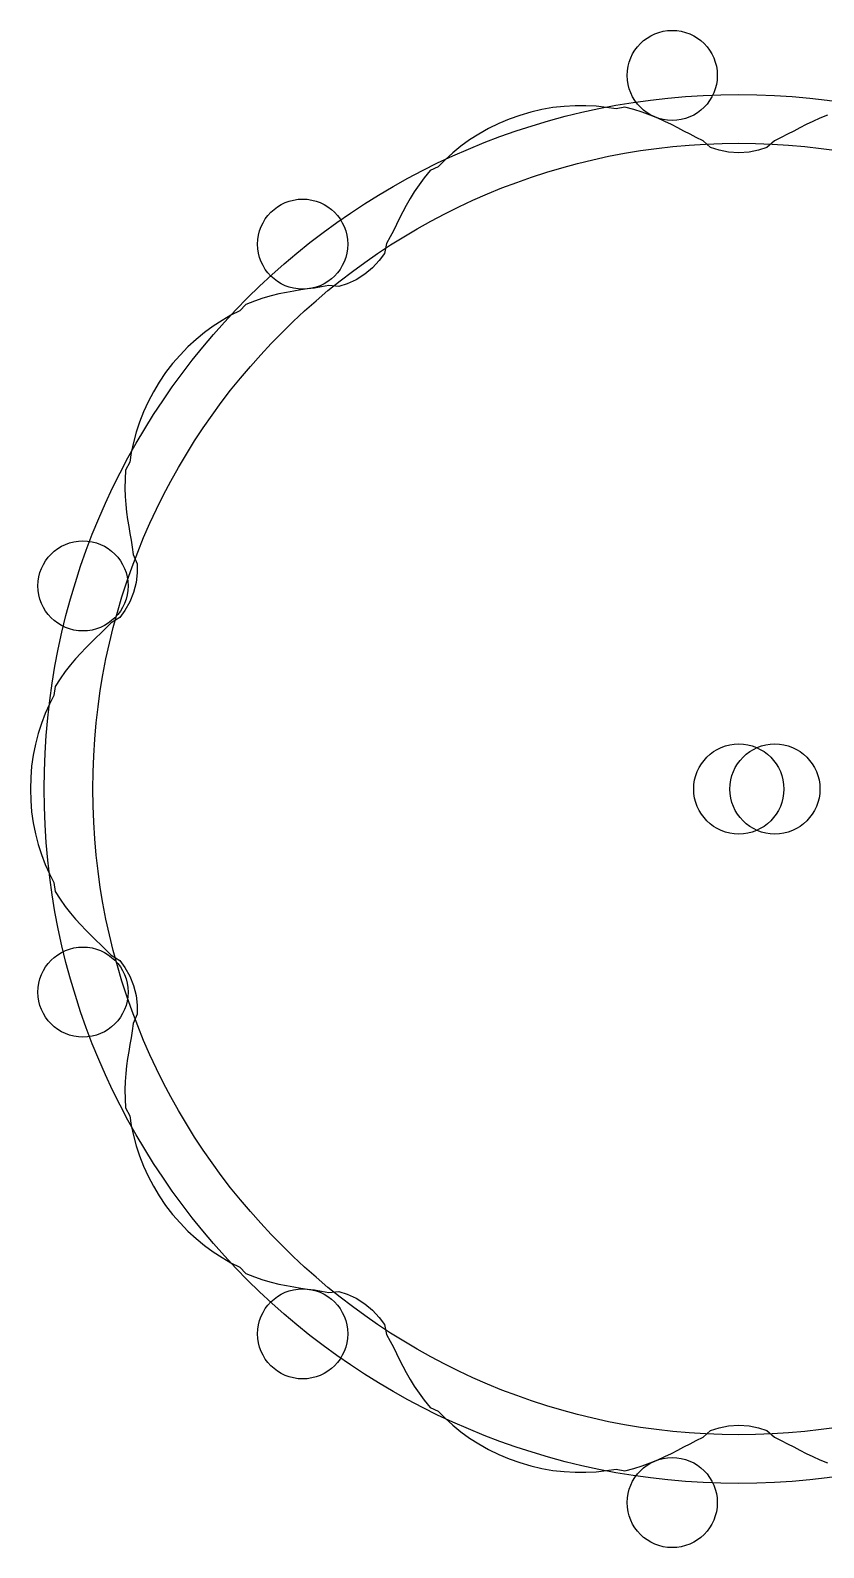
# Model space of a CAD drawing. Extents: x -41.3 to 46.6, y -42.1 to 42.1.
# Drawn here: x -41.3 to 2.7, y -42.1 to 42.1 of the extents above; entities that cross this region are included whole.
import ezdxf

# ---------------------------------------------------------------- set-up
doc = ezdxf.new("R2010")
doc.units = 0
for name, color, linetype in [('CAM', 1, 'continuous'), ('PRESSURE', 3, 'continuous'), ('ROLLER', 5, 'continuous')]:
    doc.layers.add(name, color=color, linetype=linetype)

msp = doc.modelspace()

# ---------------------------------------------------------------- linework, layer by layer
at = {"layer": 'cam'}
for p, q in [((-11.087, 37.91), (-11.694, 37.874)), ((-10.49, 37.911), (-11.087, 37.91)), ((-9.909, 37.881), (-10.49, 37.911)), ((-14.74, 37.164), (-15.32, 36.918)), ((-14.144, 37.377), (-14.74, 37.164)), ((-13.537, 37.555), (-14.144, 37.377)), ((-12.924, 37.697), (-13.537, 37.555)), ((-12.308, 37.804), (-12.924, 37.697)), ((-11.694, 37.874), (-12.308, 37.804)), ((-9.345, 37.821), (-9.909, 37.881)), ((-8.803, 37.735), (-9.345, 37.821)), ((-8.317, 37.822), (-8.803, 37.735)), ((-7.822, 37.692), (-8.317, 37.822)), ((-7.353, 37.546), (-7.822, 37.692)), ((-6.912, 37.388), (-7.353, 37.546)), ((-6.497, 37.219), (-6.912, 37.388)), ((-6.106, 37.044), (-6.497, 37.219)), ((-5.737, 36.866), (-6.106, 37.044)), ((2.106, 37.044), (1.737, 36.866)), ((2.497, 37.219), (2.106, 37.044)), ((2.912, 37.388), (2.497, 37.219)), ((-16.419, 36.339), (-16.931, 36.011)), ((-15.881, 36.643), (-16.419, 36.339)), ((-15.32, 36.918), (-15.881, 36.643)), ((-5.385, 36.686), (-5.737, 36.866)), ((-5.044, 36.505), (-5.385, 36.686)), ((-4.705, 36.325), (-5.044, 36.505)), ((-4.357, 36.145), (-4.705, 36.325)), ((0.705, 36.325), (0.357, 36.145)), ((1.044, 36.505), (0.705, 36.325)), ((1.385, 36.686), (1.044, 36.505)), ((1.737, 36.866), (1.385, 36.686)), ((-17.415, 35.661), (-17.868, 35.295)), ((-16.931, 36.011), (-17.415, 35.661)), ((-3.985, 35.967), (-4.357, 36.145)), ((-3.562, 35.597), (-3.985, 35.967)), ((-3.095, 35.447), (-3.562, 35.597)), ((-2.568, 35.34), (-3.095, 35.447)), ((-0.905, 35.447), (-1.432, 35.34)), ((-0.438, 35.597), (-0.905, 35.447)), ((-0.015, 35.967), (-0.438, 35.597)), ((0.357, 36.145), (-0.015, 35.967)), ((-18.676, 34.527), (-19.12, 34.312)), ((-18.288, 34.915), (-18.676, 34.527)), ((-17.868, 35.295), (-18.288, 34.915)), ((-2, 35.3), (-2.568, 35.34)), ((-1.432, 35.34), (-2, 35.3)), ((-19.445, 33.916), (-19.738, 33.522)), ((-19.12, 34.312), (-19.445, 33.916)), ((-20.002, 33.134), (-20.239, 32.754)), ((-19.738, 33.522), (-20.002, 33.134)), ((-20.646, 32.022), (-20.825, 31.669)), ((-20.452, 32.383), (-20.646, 32.022)), ((-20.239, 32.754), (-20.452, 32.383)), ((-20.995, 31.323), (-21.163, 30.977)), ((-20.825, 31.669), (-20.995, 31.323)), ((-21.339, 30.627), (-21.536, 30.265)), ((-21.163, 30.977), (-21.339, 30.627)), ((-21.66, 29.717), (-21.95, 29.321)), ((-21.536, 30.265), (-21.66, 29.717)), ((-22.313, 28.924), (-22.749, 28.558)), ((-21.95, 29.321), (-22.313, 28.924)), ((-25.54, 27.797), (-25.92, 27.744)), ((-25.152, 27.857), (-25.54, 27.797)), ((-24.747, 27.932), (-25.152, 27.857)), ((-24.187, 27.881), (-24.747, 27.932)), ((-23.721, 28.034), (-24.187, 27.881)), ((-23.232, 28.257), (-23.721, 28.034)), ((-22.749, 28.558), (-23.232, 28.257)), ((-28.865, 27.072), (-29.342, 26.885)), ((-28.4, 27.229), (-28.865, 27.072)), ((-27.95, 27.36), (-28.4, 27.229)), ((-27.515, 27.468), (-27.95, 27.36)), ((-27.096, 27.556), (-27.515, 27.468)), ((-26.693, 27.629), (-27.096, 27.556)), ((-26.302, 27.69), (-26.693, 27.629)), ((-25.92, 27.744), (-26.302, 27.69)), ((-30.173, 26.281), (-30.664, 25.998)), ((-29.683, 26.529), (-30.173, 26.281)), ((-29.342, 26.885), (-29.683, 26.529)), ((-31.634, 25.328), (-32.104, 24.943)), ((-31.152, 25.68), (-31.634, 25.328)), ((-30.664, 25.998), (-31.152, 25.68)), ((-32.56, 24.525), (-32.995, 24.077)), ((-32.104, 24.943), (-32.56, 24.525)), ((-33.408, 23.601), (-33.794, 23.1)), ((-32.995, 24.077), (-33.408, 23.601)), ((-33.794, 23.1), (-34.151, 22.578)), ((-34.477, 22.038), (-34.768, 21.485)), ((-34.151, 22.578), (-34.477, 22.038)), ((-34.768, 21.485), (-35.025, 20.923)), ((-35.246, 20.357), (-35.432, 19.79)), ((-35.025, 20.923), (-35.246, 20.357)), ((-35.432, 19.79), (-35.583, 19.227)), ((-35.7, 18.673), (-35.786, 18.13)), ((-35.583, 19.227), (-35.7, 18.673)), ((-36.019, 17.696), (-36.049, 17.185)), ((-35.786, 18.13), (-36.019, 17.696)), ((-36.049, 17.185), (-36.054, 16.694)), ((-36.054, 16.694), (-36.04, 16.225)), ((-36.04, 16.225), (-36.008, 15.778)), ((-36.008, 15.778), (-35.962, 15.352)), ((-35.962, 15.352), (-35.907, 14.946)), ((-35.907, 14.946), (-35.844, 14.556)), ((-35.844, 14.556), (-35.778, 14.176)), ((-35.778, 14.176), (-35.711, 13.798)), ((-35.711, 13.798), (-35.648, 13.411)), ((-35.648, 13.411), (-35.594, 13.002)), ((-35.594, 13.002), (-35.372, 12.486)), ((-35.374, 11.995), (-35.435, 11.461)), ((-35.372, 12.486), (-35.374, 11.995)), ((-35.435, 11.461), (-35.572, 10.908)), ((-35.786, 10.381), (-36.051, 9.912)), ((-35.572, 10.908), (-35.786, 10.381)), ((-36.338, 9.514), (-36.82, 9.227)), ((-36.051, 9.912), (-36.338, 9.514)), ((-37.383, 8.652), (-37.659, 8.386)), ((-37.104, 8.928), (-37.383, 8.652)), ((-36.82, 9.227), (-37.104, 8.928)), ((-38.216, 7.838), (-38.5, 7.542)), ((-37.936, 8.117), (-38.216, 7.838)), ((-37.659, 8.386), (-37.936, 8.117)), ((-39.075, 6.882), (-39.363, 6.511)), ((-38.787, 7.225), (-39.075, 6.882)), ((-38.5, 7.542), (-38.787, 7.225)), ((-39.647, 6.111), (-39.923, 5.68)), ((-39.363, 6.511), (-39.647, 6.111)), ((-39.99, 5.191), (-40.24, 4.702)), ((-39.923, 5.68), (-39.99, 5.191)), ((-40.24, 4.702), (-40.471, 4.184)), ((-40.679, 3.64), (-40.862, 3.073)), ((-40.471, 4.184), (-40.679, 3.64)), ((-40.862, 3.073), (-41.016, 2.484)), ((-41.139, 1.879), (-41.228, 1.26)), ((-41.016, 2.484), (-41.139, 1.879)), ((-41.228, 1.26), (-41.282, 0.632)), ((-41.282, 0.632), (-41.3, 0)), ((-41.3, 0), (-41.282, -0.632)), ((-41.282, -0.632), (-41.228, -1.26)), ((-41.228, -1.26), (-41.139, -1.879)), ((-41.139, -1.879), (-41.016, -2.484)), ((-41.016, -2.484), (-40.862, -3.073)), ((-40.862, -3.073), (-40.679, -3.64)), ((-40.679, -3.64), (-40.471, -4.184)), ((-40.471, -4.184), (-40.24, -4.702)), ((-40.24, -4.702), (-39.99, -5.191)), ((-39.99, -5.191), (-39.923, -5.68)), ((-39.923, -5.68), (-39.647, -6.111)), ((-39.647, -6.111), (-39.363, -6.511)), ((-39.363, -6.511), (-39.075, -6.882)), ((-39.075, -6.882), (-38.787, -7.225)), ((-38.787, -7.225), (-38.5, -7.542)), ((-38.5, -7.542), (-38.216, -7.838)), ((-38.216, -7.838), (-37.936, -8.117)), ((-37.936, -8.117), (-37.659, -8.386)), ((-37.659, -8.386), (-37.383, -8.652)), ((-37.383, -8.652), (-37.104, -8.928)), ((-37.104, -8.928), (-36.82, -9.227)), ((-36.82, -9.227), (-36.338, -9.514)), ((-36.338, -9.514), (-36.051, -9.912)), ((-36.051, -9.912), (-35.786, -10.381)), ((-35.786, -10.381), (-35.572, -10.908)), ((-35.572, -10.908), (-35.435, -11.461)), ((-35.435, -11.461), (-35.374, -11.995)), ((-35.372, -12.486), (-35.594, -13.002)), ((-35.374, -11.995), (-35.372, -12.486)), ((-35.648, -13.411), (-35.711, -13.798)), ((-35.594, -13.002), (-35.648, -13.411)), ((-35.778, -14.176), (-35.844, -14.556)), ((-35.711, -13.798), (-35.778, -14.176)), ((-35.907, -14.946), (-35.962, -15.352)), ((-35.844, -14.556), (-35.907, -14.946)), ((-36.008, -15.778), (-36.04, -16.225)), ((-35.962, -15.352), (-36.008, -15.778)), ((-36.04, -16.225), (-36.054, -16.694)), ((-36.054, -16.694), (-36.049, -17.185)), ((-36.049, -17.185), (-36.019, -17.696)), ((-36.019, -17.696), (-35.786, -18.13)), ((-35.786, -18.13), (-35.7, -18.673)), ((-35.7, -18.673), (-35.583, -19.227)), ((-35.583, -19.227), (-35.432, -19.79)), ((-35.432, -19.79), (-35.246, -20.357)), ((-35.246, -20.357), (-35.025, -20.923)), ((-35.025, -20.923), (-34.768, -21.485)), ((-34.768, -21.485), (-34.477, -22.038)), ((-34.477, -22.038), (-34.151, -22.578)), ((-34.151, -22.578), (-33.794, -23.1)), ((-33.794, -23.1), (-33.408, -23.601)), ((-33.408, -23.601), (-32.995, -24.077)), ((-32.995, -24.077), (-32.56, -24.525)), ((-32.56, -24.525), (-32.104, -24.943)), ((-32.104, -24.943), (-31.634, -25.328)), ((-31.634, -25.328), (-31.152, -25.68)), ((-31.152, -25.68), (-30.664, -25.998)), ((-30.664, -25.998), (-30.173, -26.281)), ((-30.173, -26.281), (-29.683, -26.529)), ((-29.683, -26.529), (-29.342, -26.885)), ((-29.342, -26.885), (-28.865, -27.072)), ((-28.865, -27.072), (-28.4, -27.229)), ((-28.4, -27.229), (-27.95, -27.36)), ((-27.95, -27.36), (-27.515, -27.468)), ((-27.515, -27.468), (-27.096, -27.556)), ((-27.096, -27.556), (-26.693, -27.629)), ((-26.693, -27.629), (-26.302, -27.69)), ((-26.302, -27.69), (-25.92, -27.744)), ((-25.92, -27.744), (-25.54, -27.797)), ((-25.54, -27.797), (-25.152, -27.857)), ((-25.152, -27.857), (-24.747, -27.932)), ((-24.747, -27.932), (-24.187, -27.881)), ((-24.187, -27.881), (-23.721, -28.034)), ((-23.721, -28.034), (-23.232, -28.257)), ((-23.232, -28.257), (-22.749, -28.558)), ((-22.749, -28.558), (-22.313, -28.924)), ((-22.313, -28.924), (-21.95, -29.321)), ((-21.95, -29.321), (-21.66, -29.717)), ((-21.66, -29.717), (-21.536, -30.265)), ((-21.536, -30.265), (-21.339, -30.627)), ((-21.339, -30.627), (-21.163, -30.977)), ((-21.163, -30.977), (-20.995, -31.323)), ((-20.995, -31.323), (-20.825, -31.669)), ((-20.825, -31.669), (-20.646, -32.022)), ((-20.646, -32.022), (-20.452, -32.383)), ((-20.452, -32.383), (-20.239, -32.754)), ((-20.239, -32.754), (-20.002, -33.134)), ((-20.002, -33.134), (-19.738, -33.522)), ((-19.738, -33.522), (-19.445, -33.916)), ((-19.445, -33.916), (-19.12, -34.312)), ((-19.12, -34.312), (-18.676, -34.527)), ((-18.676, -34.527), (-18.288, -34.915)), ((-18.288, -34.915), (-17.868, -35.295)), ((-17.868, -35.295), (-17.415, -35.661)), ((-3.095, -35.447), (-2.568, -35.34)), ((-2.568, -35.34), (-2, -35.3)), ((-2, -35.3), (-1.432, -35.34)), ((-1.432, -35.34), (-0.905, -35.447)), ((-17.415, -35.661), (-16.931, -36.011)), ((-16.931, -36.011), (-16.419, -36.339)), ((-4.705, -36.325), (-4.357, -36.145)), ((-4.357, -36.145), (-3.985, -35.967)), ((-3.985, -35.967), (-3.562, -35.597)), ((-3.562, -35.597), (-3.095, -35.447)), ((-0.905, -35.447), (-0.438, -35.597)), ((-0.438, -35.597), (-0.015, -35.967)), ((-0.015, -35.967), (0.357, -36.145)), ((0.357, -36.145), (0.705, -36.325)), ((-16.419, -36.339), (-15.881, -36.643)), ((-15.881, -36.643), (-15.32, -36.918)), ((-15.32, -36.918), (-14.74, -37.164)), ((-6.106, -37.044), (-5.737, -36.866)), ((-5.737, -36.866), (-5.385, -36.686)), ((-5.385, -36.686), (-5.044, -36.505)), ((-5.044, -36.505), (-4.705, -36.325)), ((0.705, -36.325), (1.044, -36.505)), ((1.044, -36.505), (1.385, -36.686)), ((1.385, -36.686), (1.737, -36.866)), ((1.737, -36.866), (2.106, -37.044)), ((-14.74, -37.164), (-14.144, -37.377)), ((-14.144, -37.377), (-13.537, -37.555)), ((-13.537, -37.555), (-12.924, -37.697)), ((-12.924, -37.697), (-12.308, -37.804)), ((-12.308, -37.804), (-11.694, -37.874)), ((-11.694, -37.874), (-11.087, -37.91)), ((-10.49, -37.911), (-9.909, -37.881)), ((-9.909, -37.881), (-9.345, -37.821)), ((-9.345, -37.821), (-8.803, -37.735)), ((-8.803, -37.735), (-8.317, -37.822)), ((-8.317, -37.822), (-7.822, -37.692)), ((-7.822, -37.692), (-7.353, -37.546)), ((-7.353, -37.546), (-6.912, -37.388)), ((-6.912, -37.388), (-6.497, -37.219)), ((-6.497, -37.219), (-6.106, -37.044)), ((2.106, -37.044), (2.497, -37.219)), ((2.497, -37.219), (2.912, -37.388)), ((-11.087, -37.91), (-10.49, -37.911))]:
    msp.add_line(p, q, dxfattribs=at)
msp.add_circle((-2, 0), 2.5, dxfattribs=at)
at = {"layer": 'pressure'}
for radius in [38.536, 35.832]:
    msp.add_circle((-2, 0), radius, dxfattribs=at)
at = {"layer": 'roller'}
for centre in [(-5.693, 39.593), (-26.194, 30.23), (-38.38, 11.269), (0, 0), (-38.38, -11.269), (-26.194, -30.23), (-5.693, -39.593)]:
    msp.add_circle(centre, 2.5, dxfattribs=at)

doc.saveas('drawing.dxf')
